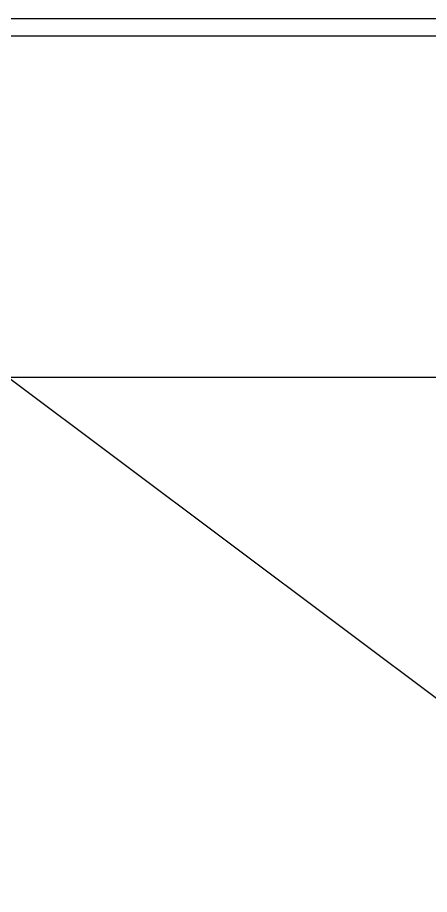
# Model space of a CAD drawing. Extents: x 758840 to 1108724, y -102573 to 143521.
# Drawn here: x 808814 to 810249, y 112786 to 115842 of the extents above; entities that cross this region are included whole.
import ezdxf

# ---------------------------------------------------------------- set-up
doc = ezdxf.new("R2010")
doc.units = 0
doc.header["$LTSCALE"] = 1000
doc.header["$MEASUREMENT"] = 0
for name, color, linetype in [('GROUND', 31, 'Continuous'), ('PUB_HATCH', 8, 'Continuous'), ('ROAD', 2, 'Continuous'), ('室外柴油发电', 241, 'Continuous')]:
    doc.layers.add(name, color=color, linetype=linetype)

msp = doc.modelspace()

# ---------------------------------------------------------------- hatches: boundary and pattern name
at = {"layer": 'PUB_HATCH', "ltscale": 5}
h = msp.add_hatch(dxfattribs=at)
h.set_pattern_fill('AR-CONC', color=256, scale=500)
h.set_pattern_definition([(50, (17972.44, 56052.85), (910.92334, -79.6954), [95.25, -1047.75]), (355, (17972.4, 56052.85), (-176.2141, 955.2832), [76.2, -838.2]), (100.451, (18048.35, 56046.2), (734.7125, 875.5834), [80.95, -890.45]), (46.1842, (17972.4, 56306.9), (1355.3952, -210.2116), [142.875, -1571.625]), (96.6356, (18085.4, 56289.3), (1187.0212, 1237.1278), [121.425, -1335.675]), (351.184, (17972.4, 56306.9), (1187.023, 1237.1256), [114.3, -1257.3]), (21, (18099.44, 56243.35), (758.0744, -511.3276), [95.25, -1047.75]), (326, (18099.4, 56243.35), (309.0101, 920.9398), [76.2, -838.2]), (71.4514, (18162.6, 56200.7), (1067.0825, 409.6143), [80.95, -890.45]), (37.5, (17972.44, 56052.85), (15.44302, 422.7752), [0, -828.04, 0, -850.9, 0, -841.375]), (7.5, (17972.44, 56052.85), (334.09831, 500.90287), [0, -485.14, 0, -808.99, 0, -320.675]), (327.5, (17689.23, 56052.85), (677.95298, -28.64372), [0, -317.5, 0, -990.6, 0, -1314.45]), (317.5, (17562.23, 56052.85), (740.6459, 127.13246), [0, -412.75, 0, -657.86, 0, -933.45])])
edge = h.paths.add_edge_path()
edge.add_arc((792333.02, 100837.52), 15000, 90, 91.910213, ccw=False)
edge.add_line((792333.02, 115837.52), (794133.02, 115837.52))
edge.add_line((794133.02, 115837.52), (794133.02, 109837.52))
edge.add_line((794133.02, 109837.52), (847633.02, 109837.52))
edge.add_line((847633.02, 109837.52), (847633.02, 102837.52))
edge.add_line((847633.02, 102837.52), (791833.02, 102837.52))
edge.add_line((791833.02, 102837.52), (791833.02, 115829.18))

# ---------------------------------------------------------------- linework, layer by layer
at = {"layer": 'GROUND'}
msp.add_lwpolyline([(861133.02, 115837.52), (794133.02, 115837.52), (794133.02, 109837.52), (861133.02, 109837.52)], close=True, dxfattribs=at)
at = {"layer": 'ROAD'}
msp.add_lwpolyline([(896333.02, 102837.52), (896333.02, 112837.52, 0.4142136), (893333.02, 115837.52), (792333.02, 115837.52, 0.4142136), (777333.02, 100837.52), (777333.02, 82937.52)], format="xyb", dxfattribs=at)
at = {"layer": '室外柴油发电', "linetype": 'ByBlock', "lineweight": -3}
msp.add_line((808783.02, 114587.52), (812783.02, 111587.52), dxfattribs=at)
at = {"layer": '室外柴油发电', "linetype": 'ByBlock', "lineweight": -2}
msp.add_lwpolyline([(858783.02, 115837.52), (794283.02, 115837.52), (794283.02, 110337.52), (858783.02, 110337.52)], close=True, dxfattribs=at)
msp.add_lwpolyline([(858723.02, 111737.52), (858723.02, 115777.52), (794343.02, 115777.52), (794343.02, 110397.52), (858783.02, 110397.52)], dxfattribs=at)
at = {"layer": '室外柴油发电', "linetype": 'ByBlock', "lineweight": -3}
msp.add_lwpolyline([(808783.02, 111587.52), (812783.02, 111587.52), (812783.02, 114587.52), (808783.02, 114587.52)], close=True, dxfattribs=at)

doc.saveas('drawing.dxf')
